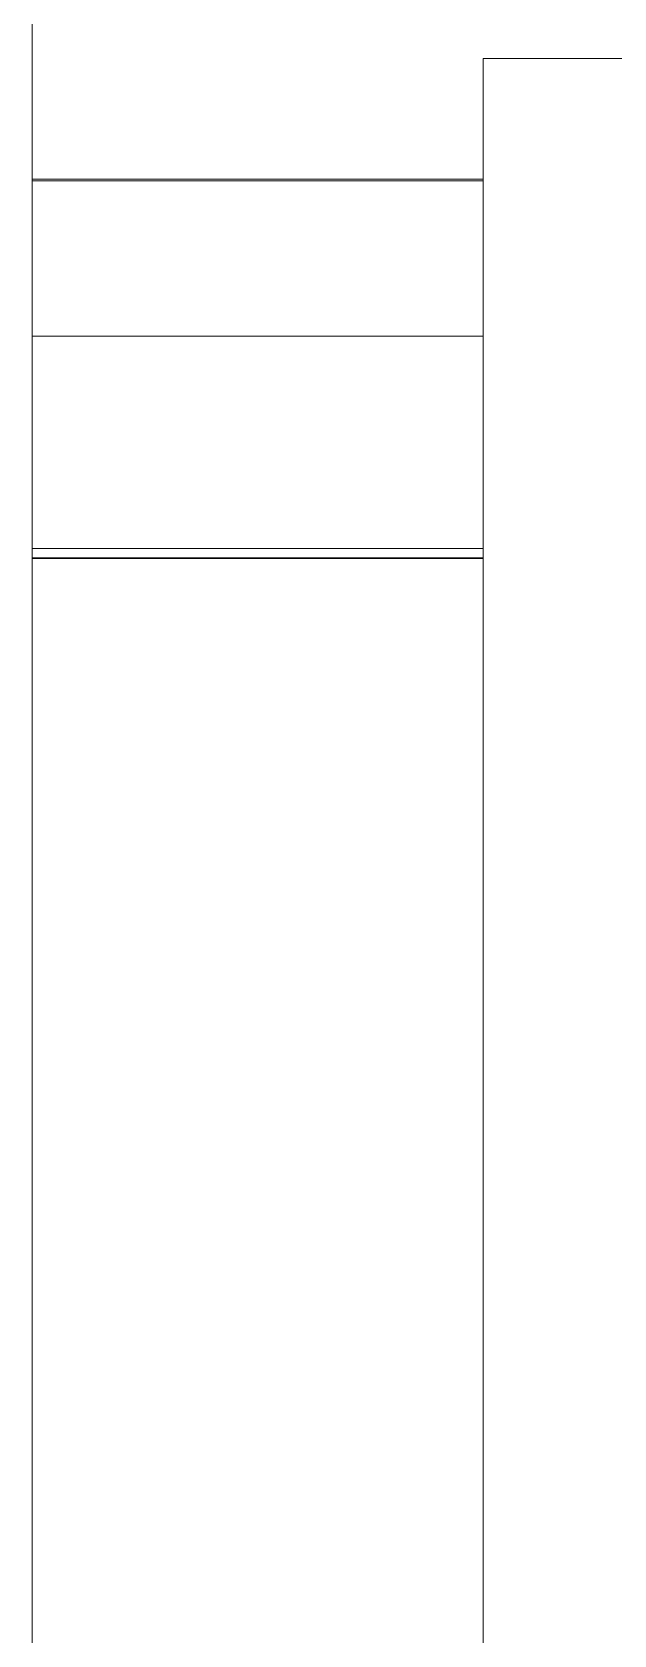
# Model space of a CAD drawing. Header units: millimetres. Extents: x 4137 to 6698, y 1400 to 3585.
# Drawn here: x 5096.4 to 5115.8, y 3320.4 to 3373.7 of the extents above; entities that cross this region are included whole.
import ezdxf

# ---------------------------------------------------------------- set-up
doc = ezdxf.new("R2010")
doc.units = ezdxf.units.MM
doc.layers.add('000-PI-Oprema', color=30, linetype='Continuous', lineweight=5)
doc.layers.add('004-PI-DIN Šina', color=3, linetype='Continuous')

msp = doc.modelspace()

# ---------------------------------------------------------------- linework, layer by layer
at = {"color": 0, "linetype": 'ByBlock', "lineweight": 0, "ltscale": 0.25}
msp.add_lwpolyline([(5111.448, 3372.778), (5146.248, 3372.778), (5146.248, 3225.772), (5111.448, 3225.772), (5111.448, 3372.778)], dxfattribs=at)
at = {"layer": '000-PI-Oprema', "color": 0, "linetype": 'ByBlock', "lineweight": 0}
msp.add_line((5116.348, 3372.778), (5111.448, 3372.778), dxfattribs=at)
at = {"layer": '004-PI-DIN Šina', "color": 0, "linetype": 'ByBlock', "lineweight": 0}
for p, q in [((5096.448, 3380.278), (5096.448, 3368.778)), ((5096.448, 3368.717), (5096.448, 3368.778)), ((5111.448, 3368.778), (5096.448, 3368.778)), ((5096.448, 3368.717), (5096.448, 3363.554)), ((5111.448, 3368.717), (5096.448, 3368.717)), ((5096.448, 3363.554), (5096.448, 3357.896)), ((5111.448, 3363.554), (5096.448, 3363.554)), ((5096.448, 3357.896), (5096.448, 3356.501)), ((5096.448, 3356.501), (5096.448, 3356.187)), ((5111.448, 3356.501), (5096.448, 3356.501)), ((5096.448, 3356.166), (5096.448, 3356.187)), ((5111.448, 3356.187), (5096.448, 3356.187)), ((5096.448, 3356.166), (5096.448, 3310.928)), ((5096.448, 3356.166), (5111.448, 3356.166))]:
    msp.add_line(p, q, dxfattribs=at)

doc.saveas('drawing.dxf')
